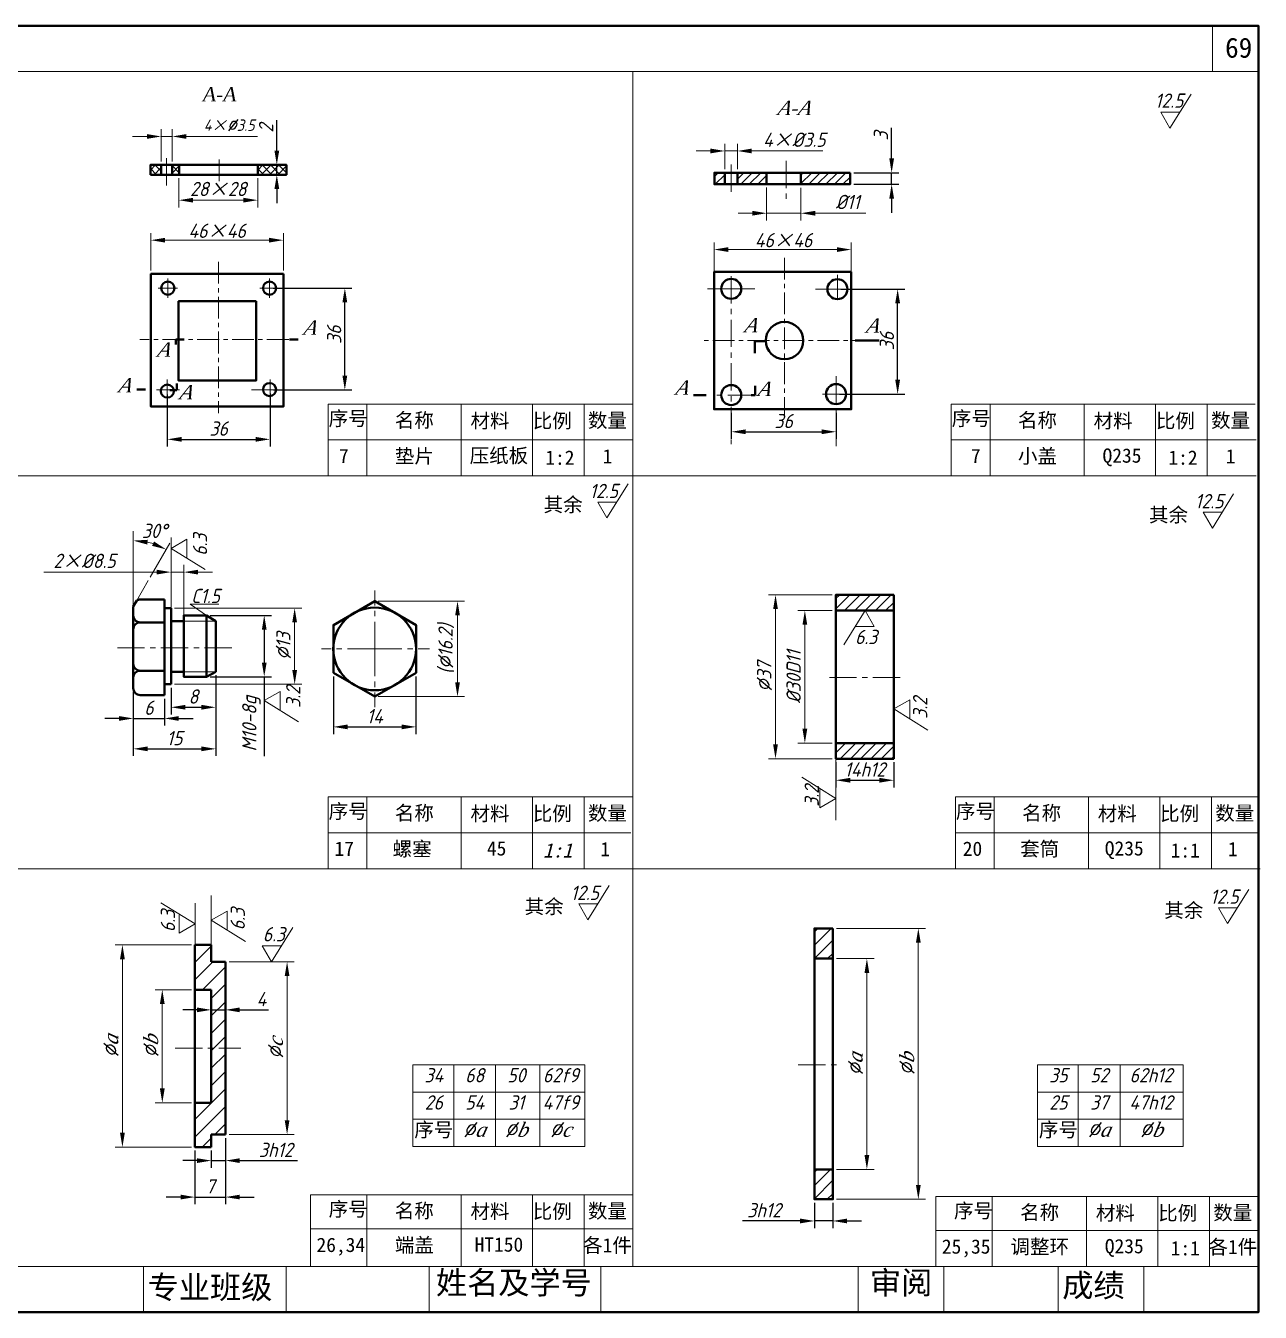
# Model space of a CAD drawing. Header units: millimetres. Extents: x 447 to 778, y 152 to 377.
# Drawn here: x 561.6 to 777.5, y 152.4 to 377.4 of the extents above; entities that cross this region are included whole.
import ezdxf

# ---------------------------------------------------------------- set-up
doc = ezdxf.new("R2010")
doc.units = ezdxf.units.MM
doc.header["$LTSCALE"] = 0.15
doc.header["$PDMODE"] = 2
doc.linetypes.add('ACAD_ISO02W100', pattern=[15, 12, -3])
doc.linetypes.add('CENTER', pattern=[50.8, 31.75, -6.35, 6.35, -6.35])
doc.layers.get('0').update_dxf_attribs({"lineweight": 13})
for name, color, linetype, lineweight in [('填', 7, 'Continuous', 13), ('标', 7, 'Continuous', 15), ('点', 7, 'CENTER', 15), ('粗', 7, 'Continuous', 40), ('粗实线', 7, 'Continuous', 40), ('粗线', 7, 'Continuous', 40), ('细', 7, 'Continuous', 15), ('细线', 7, 'Continuous', 15), ('虚线', 7, 'ACAD_ISO02W100', 15)]:
    doc.layers.add(name, color=color, linetype=linetype, lineweight=lineweight)
doc.styles.get("Standard").update_dxf_attribs({"font": 'isocp.shx', "oblique": 15, "height": 2.5})
doc.styles.add('字1', font='SIMFANG.TTF', dxfattribs={"height": 2.5})
doc.styles.add('字2', font='SIMFANG.TTF', dxfattribs={"height": 4})
doc.styles.add('数字', font='TIMESI.TTF', dxfattribs={"height": 2.5})
doc.dimstyles.new('Copy of ISO-25', dxfattribs={"dimtxt": 2.5, "dimasz": 2.5, "dimexe": 1.25, "dimexo": 0.625, "dimtad": 1, "dimdec": 0, "dimtxsty": 'Standard', "dimcen": 0, "dimadec": 0, "dimazin": 0, "dimtfac": 1, "dimtdec": 0, "dimtmove": 0, "dimatfit": 3, "dimfxl": 0, "dimarcsym": 0})
doc.dimstyles.new('ISO-25', dxfattribs={"dimtxt": 2.5, "dimasz": 2.5, "dimexe": 1.25, "dimexo": 0.625, "dimtad": 1, "dimdsep": 46, "dimtxsty": 'Standard', "dimcen": 2.5, "dimadec": 0, "dimazin": 0, "dimtfac": 1, "dimtmove": 0, "dimatfit": 3, "dimfxl": 0, "dimarcsym": 0})

# ---------------------------------------------------------------- blocks, each defined once
blk = doc.blocks.new('*D2')
at = {"layer": 'Defpoints', "color": 0}
for p in [(703.31, 249.21), (713.43, 249.21), (713.43, 245.45)]:
    blk.add_point(p, dxfattribs=at)
at = {"layer": '标', "color": 0, "lineweight": -2}
for p, q in [((703.31, 248.59), (703.31, 244.2)), ((713.43, 248.59), (713.43, 244.2)), ((705.81, 245.45), (710.93, 245.45))]:
    blk.add_line(p, q, dxfattribs=at)
at = {"layer": '标', "color": 0}
for points in [[(705.81, 245.87), (705.81, 245.03), (703.31, 245.45)], [(710.93, 245.87), (710.93, 245.03), (713.43, 245.45)]]:
    blk.add_solid(points, dxfattribs=at)
at = {"layer": '标', "color": 0, "insert": (708.37, 247.33), "char_height": 2.5, "attachment_point": 5}
blk.add_mtext('14h12', dxfattribs=at)
blk = doc.blocks.new('*D5')
at = {"layer": 'Defpoints', "color": 0}
for p in [(699.55, 172.17), (702.78, 172.17), (699.55, 168.37)]:
    blk.add_point(p, dxfattribs=at)
at = {"layer": '标', "color": 0, "lineweight": -2}
for p, q in [((699.55, 171.55), (699.55, 167.12)), ((702.78, 171.55), (702.78, 167.12)), ((697.05, 168.37), (686.97, 168.37)), ((702.78, 168.37), (699.55, 168.37)), ((705.28, 168.37), (707.78, 168.37))]:
    blk.add_line(p, q, dxfattribs=at)
at = {"layer": '标', "color": 0}
for points in [[(697.05, 168.79), (697.05, 167.95), (699.55, 168.37)], [(705.28, 168.79), (705.28, 167.95), (702.78, 168.37)]]:
    blk.add_solid(points, dxfattribs=at)
at = {"layer": '标', "color": 0, "insert": (690.76, 170.25), "char_height": 2.5, "attachment_point": 5}
blk.add_mtext('3h12', dxfattribs=at)
blk = doc.blocks.new('*D6')
at = {"layer": 'Defpoints', "color": 0}
for p in [(586.38, 313.51), (604.35, 313.71), (604.35, 305.07)]:
    blk.add_point(p, dxfattribs=at)
at = {"layer": '标', "color": 0, "lineweight": -2}
for p, q in [((586.38, 312.89), (586.38, 303.82)), ((604.35, 313.08), (604.35, 303.82)), ((588.88, 305.07), (601.85, 305.07))]:
    blk.add_line(p, q, dxfattribs=at)
at = {"layer": '标', "color": 0}
for points in [[(588.88, 305.49), (588.88, 304.66), (586.38, 305.07)], [(601.85, 305.49), (601.85, 304.66), (604.35, 305.07)]]:
    blk.add_solid(points, dxfattribs=at)
at = {"layer": '标', "color": 0, "insert": (595.36, 306.95), "char_height": 2.5, "attachment_point": 5}
blk.add_mtext('36', dxfattribs=at)
blk = doc.blocks.new('*D7')
at = {"layer": 'Defpoints', "color": 0}
for p in [(604.27, 331.51), (617.43, 331.51), (604.35, 313.71)]:
    blk.add_point(p, dxfattribs=at)
at = {"layer": '标', "color": 0, "lineweight": -2}
for p, q in [((604.89, 331.51), (618.68, 331.51)), ((617.43, 316.21), (617.43, 329.01)), ((604.97, 313.71), (618.68, 313.71))]:
    blk.add_line(p, q, dxfattribs=at)
at = {"layer": '标', "color": 0}
for points in [[(617.01, 329.01), (617.85, 329.01), (617.43, 331.51)], [(617.01, 316.21), (617.85, 316.21), (617.43, 313.71)]]:
    blk.add_solid(points, dxfattribs=at)
at = {"layer": '标', "color": 0, "insert": (615.56, 323.36), "char_height": 2.5, "attachment_point": 5, "rotation": 90}
blk.add_mtext('36', dxfattribs=at)
blk = doc.blocks.new('*D8')
at = {"layer": 'Defpoints', "color": 0}
for p in [(583.43, 353.06), (583.43, 351.35), (605.53, 353.06)]:
    blk.add_point(p, dxfattribs=at)
at = {"layer": '标', "color": 0, "lineweight": -2}
for p, q in [((605.53, 355.56), (605.53, 360.9)), ((584.06, 353.06), (606.78, 353.06)), ((584.06, 351.35), (606.78, 351.35)), ((605.53, 351.35), (605.53, 353.06)), ((605.53, 348.85), (605.53, 346.35))]:
    blk.add_line(p, q, dxfattribs=at)
at = {"layer": '标', "color": 0}
for points in [[(605.12, 355.56), (605.95, 355.56), (605.53, 353.06)], [(605.12, 348.85), (605.95, 348.85), (605.53, 351.35)]]:
    blk.add_solid(points, dxfattribs=at)
at = {"layer": '标', "color": 0, "insert": (603.66, 359.48), "char_height": 2.5, "attachment_point": 5, "rotation": 90}
blk.add_mtext('2', dxfattribs=at)
blk = doc.blocks.new('*D9')
at = {"layer": 'Defpoints', "color": 0}
for p in [(596.56, 183.5), (591.21, 181.3), (596.56, 172.55)]:
    blk.add_point(p, dxfattribs=at)
at = {"layer": '标', "color": 0, "lineweight": -2}
for p, q in [((596.56, 182.87), (596.56, 171.3)), ((591.21, 180.68), (591.21, 171.3)), ((588.71, 172.55), (586.21, 172.55)), ((591.21, 172.55), (596.56, 172.55)), ((599.06, 172.55), (601.56, 172.55))]:
    blk.add_line(p, q, dxfattribs=at)
at = {"layer": '标', "color": 0}
for points in [[(588.71, 172.97), (588.71, 172.14), (591.21, 172.55)], [(599.06, 172.97), (599.06, 172.14), (596.56, 172.55)]]:
    blk.add_solid(points, dxfattribs=at)
at = {"layer": '标', "color": 0, "insert": (593.88, 174.43), "char_height": 2.5, "attachment_point": 5}
blk.add_mtext('7', dxfattribs=at)
blk = doc.blocks.new('*D10')
at = {"layer": 'Defpoints', "color": 0}
for p in [(596.56, 183.5), (594.07, 181.3), (596.56, 178.93)]:
    blk.add_point(p, dxfattribs=at)
at = {"layer": '标', "color": 0, "lineweight": -2}
for p, q in [((596.56, 182.87), (596.56, 177.68)), ((594.07, 180.68), (594.07, 177.68)), ((591.57, 178.93), (589.07, 178.93)), ((594.07, 178.93), (596.56, 178.93)), ((599.06, 178.93), (609.14, 178.93))]:
    blk.add_line(p, q, dxfattribs=at)
at = {"layer": '标', "color": 0}
for points in [[(591.57, 179.34), (591.57, 178.51), (594.07, 178.93)], [(599.06, 179.34), (599.06, 178.51), (596.56, 178.93)]]:
    blk.add_solid(points, dxfattribs=at)
at = {"layer": '标', "color": 0, "insert": (605.35, 180.8), "char_height": 2.5, "attachment_point": 5}
blk.add_mtext('3h12', dxfattribs=at)
blk = doc.blocks.new('*D11')
at = {"layer": 'Defpoints', "color": 0}
for p in [(685.01, 310.34), (703.34, 310.34), (703.34, 306.39)]:
    blk.add_point(p, dxfattribs=at)
at = {"layer": '标', "color": 0, "lineweight": -2}
for p, q in [((685.01, 309.71), (685.01, 305.14)), ((703.34, 309.71), (703.34, 305.14)), ((687.51, 306.39), (700.84, 306.39))]:
    blk.add_line(p, q, dxfattribs=at)
at = {"layer": '标', "color": 0}
for points in [[(687.51, 306.81), (687.51, 305.98), (685.01, 306.39)], [(700.84, 306.81), (700.84, 305.98), (703.34, 306.39)]]:
    blk.add_solid(points, dxfattribs=at)
at = {"layer": '标', "color": 0, "insert": (694.17, 308.27), "char_height": 2.5, "attachment_point": 5}
blk.add_mtext('36', dxfattribs=at)
blk = doc.blocks.new('*D12')
at = {"layer": 'Defpoints', "color": 0}
for p in [(703.58, 331.35), (714.11, 331.35), (703.34, 312.98)]:
    blk.add_point(p, dxfattribs=at)
at = {"layer": '标', "color": 0, "lineweight": -2}
for p, q in [((704.2, 331.35), (715.36, 331.35)), ((714.11, 315.48), (714.11, 328.85)), ((703.97, 312.98), (715.36, 312.98))]:
    blk.add_line(p, q, dxfattribs=at)
at = {"layer": '标', "color": 0}
for points in [[(713.69, 328.85), (714.53, 328.85), (714.11, 331.35)], [(713.69, 315.48), (714.53, 315.48), (714.11, 312.98)]]:
    blk.add_solid(points, dxfattribs=at)
at = {"layer": '标', "color": 0, "insert": (712.23, 322.24), "char_height": 2.5, "attachment_point": 5, "rotation": 90}
blk.add_mtext('36', dxfattribs=at)
blk = doc.blocks.new('*D13')
at = {"layer": 'Defpoints', "color": 0}
for p in [(705.79, 351.69), (713.06, 351.69), (705.79, 349.68)]:
    blk.add_point(p, dxfattribs=at)
at = {"layer": '标', "color": 0, "lineweight": -2}
for p, q in [((713.06, 354.19), (713.06, 359.55)), ((706.42, 351.69), (714.31, 351.69)), ((713.06, 349.68), (713.06, 351.69)), ((706.42, 349.68), (714.31, 349.68)), ((713.06, 347.18), (713.06, 344.68))]:
    blk.add_line(p, q, dxfattribs=at)
at = {"layer": '标', "color": 0}
for points in [[(712.65, 354.19), (713.48, 354.19), (713.06, 351.69)], [(712.65, 347.18), (713.48, 347.18), (713.06, 349.68)]]:
    blk.add_solid(points, dxfattribs=at)
at = {"layer": '标', "color": 0, "insert": (711.19, 358.12), "char_height": 2.5, "attachment_point": 5, "rotation": 90}
blk.add_mtext('3', dxfattribs=at)
blk = doc.blocks.new('*D15')
at = {"layer": 'Defpoints', "color": 0}
for p in [(596.56, 213.7), (594.07, 208.82), (594.07, 205.29)]:
    blk.add_point(p, dxfattribs=at)
at = {"layer": '标', "color": 0, "lineweight": -2}
for p, q in [((596.56, 213.07), (596.56, 204.04)), ((594.07, 208.2), (594.07, 204.04)), ((591.57, 205.29), (589.07, 205.29)), ((594.07, 205.29), (596.56, 205.29)), ((599.06, 205.29), (604.09, 205.29))]:
    blk.add_line(p, q, dxfattribs=at)
at = {"layer": '标', "color": 0}
for points in [[(591.57, 205.71), (591.57, 204.88), (594.07, 205.29)], [(599.06, 205.71), (599.06, 204.88), (596.56, 205.29)]]:
    blk.add_solid(points, dxfattribs=at)
at = {"layer": '标', "color": 0, "insert": (602.84, 207.17), "char_height": 2.5, "attachment_point": 5}
blk.add_mtext('4', dxfattribs=at)
blk = doc.blocks.new('CUZAO')
for p, q in [((-20.17, -4.19), (-15.78, 2.87)), ((-18.27, -0.9), (-22.07, -0.9)), ((-22.07, -0.9), (-20.17, -4.19))]:
    blk.add_line(p, q)
blk = doc.blocks.new('*D38')
at = {"layer": 'Defpoints', "color": 0}
for p in [(615.42, 264.25), (629.87, 264.25), (629.87, 254.78)]:
    blk.add_point(p, dxfattribs=at)
at = {"layer": '标', "color": 0, "lineweight": -2}
for p, q in [((615.42, 263.62), (615.42, 253.53)), ((629.87, 263.62), (629.87, 253.53)), ((617.92, 254.78), (627.37, 254.78))]:
    blk.add_line(p, q, dxfattribs=at)
at = {"layer": '标', "color": 0}
for points in [[(617.92, 255.2), (617.92, 254.36), (615.42, 254.78)], [(627.37, 255.2), (627.37, 254.36), (629.87, 254.78)]]:
    blk.add_solid(points, dxfattribs=at)
at = {"layer": '标', "color": 0, "insert": (622.65, 256.65), "char_height": 2.5, "attachment_point": 5}
blk.add_mtext('14', dxfattribs=at)
blk = doc.blocks.new('*D39')
at = {"layer": 'Defpoints', "color": 0}
for p in [(594.86, 264.42), (580.43, 261.54), (594.86, 250.94)]:
    blk.add_point(p, dxfattribs=at)
at = {"layer": '标', "color": 0, "lineweight": -2}
for p, q in [((594.86, 263.8), (594.86, 249.69)), ((580.43, 260.91), (580.43, 249.69)), ((582.93, 250.94), (592.36, 250.94))]:
    blk.add_line(p, q, dxfattribs=at)
at = {"layer": '标', "color": 0}
for points in [[(582.93, 251.36), (582.93, 250.53), (580.43, 250.94)], [(592.36, 251.36), (592.36, 250.53), (594.86, 250.94)]]:
    blk.add_solid(points, dxfattribs=at)
at = {"layer": '标', "color": 0, "insert": (587.64, 252.82), "char_height": 2.5, "attachment_point": 5}
blk.add_mtext('15', dxfattribs=at)
blk = doc.blocks.new('*D40')
at = {"layer": 'Defpoints', "color": 0}
for p in [(593.26, 274.28), (593.26, 263.54), (603.33, 263.54)]:
    blk.add_point(p, dxfattribs=at)
at = {"layer": '标', "color": 0, "lineweight": -2}
for p, q in [((593.89, 274.28), (604.58, 274.28)), ((603.33, 271.78), (603.33, 266.04)), ((593.89, 263.54), (604.58, 263.54)), ((603.33, 263.54), (603.33, 249.64))]:
    blk.add_line(p, q, dxfattribs=at)
at = {"layer": '标', "color": 0}
for points in [[(602.92, 271.78), (603.75, 271.78), (603.33, 274.28)], [(602.92, 266.04), (603.75, 266.04), (603.33, 263.54)]]:
    blk.add_solid(points, dxfattribs=at)
at = {"layer": '标', "color": 0, "insert": (601.1, 255.34), "char_height": 2.5, "attachment_point": 5, "rotation": 90}
blk.add_mtext('M10-8g', dxfattribs=at)
blk = doc.blocks.new('*D41')
at = {"layer": 'Defpoints', "color": 0}
for p in [(594.86, 264.42), (587.03, 262.23), (594.86, 258.21)]:
    blk.add_point(p, dxfattribs=at)
at = {"layer": '标', "color": 0, "lineweight": -2}
for p, q in [((594.86, 263.8), (594.86, 256.96)), ((587.03, 261.6), (587.03, 256.96)), ((589.53, 258.21), (592.36, 258.21))]:
    blk.add_line(p, q, dxfattribs=at)
at = {"layer": '标', "color": 0}
for points in [[(589.53, 258.63), (589.53, 257.8), (587.03, 258.21)], [(592.36, 258.63), (592.36, 257.8), (594.86, 258.21)]]:
    blk.add_solid(points, dxfattribs=at)
at = {"layer": '标', "color": 0, "insert": (590.94, 260.09), "char_height": 2.5, "attachment_point": 5}
blk.add_mtext('8', dxfattribs=at)
blk = doc.blocks.new('*D42')
at = {"layer": 'Defpoints', "color": 0}
for p in [(580.43, 261.54), (585.89, 260.32), (585.89, 256.26)]:
    blk.add_point(p, dxfattribs=at)
at = {"layer": '细', "color": 0, "lineweight": -2}
for p, q in [((580.43, 260.91), (580.43, 255.01)), ((585.89, 259.7), (585.89, 255.01)), ((577.93, 256.26), (575.43, 256.26)), ((580.43, 256.26), (585.89, 256.26)), ((588.39, 256.26), (590.89, 256.26))]:
    blk.add_line(p, q, dxfattribs=at)
at = {"layer": '细', "color": 0}
for points in [[(577.93, 256.67), (577.93, 255.84), (580.43, 256.26)], [(588.39, 256.67), (588.39, 255.84), (585.89, 256.26)]]:
    blk.add_solid(points, dxfattribs=at)
at = {"layer": '细', "color": 0, "insert": (583.16, 258.13), "char_height": 2.5, "attachment_point": 5}
blk.add_mtext('6', dxfattribs=at)

msp = doc.modelspace()

# ---------------------------------------------------------------- hatches: boundary and pattern name
at = {"layer": '填'}
h = msp.add_hatch(dxfattribs=at)
h.set_pattern_fill('LINE', color=256, scale=0.321025, angle=135, style=0)
h.set_pattern_definition([(135, (876.8943, -121.2288), (-0.7207217, -0.7207217), [])])
h.paths.add_polyline_path([(583.433, 353.064), (583.433, 351.345), (585.306, 351.345), (585.306, 353.064)])
h.paths.add_polyline_path([(588.477, 353.064), (587.234, 353.064), (587.234, 351.345), (588.477, 351.345)])
h.paths.add_polyline_path([(602.184, 353.064), (602.184, 351.345), (607.223, 351.345), (607.223, 353.064)])
h = msp.add_hatch(dxfattribs=at)
h.set_pattern_fill('LINE', color=256, scale=0.321025, angle=225, style=0)
h.set_pattern_definition([(225, (876.8943, -121.2288), (0.7207217, -0.7207217), [])])
h.paths.add_polyline_path([(583.433, 353.064), (583.433, 351.345), (585.306, 351.345), (585.306, 353.064)])
h.paths.add_polyline_path([(588.477, 353.064), (587.234, 353.064), (587.234, 351.345), (588.477, 351.345)])
h.paths.add_polyline_path([(602.184, 353.064), (602.184, 351.345), (607.223, 351.345), (607.223, 353.064)])
h = msp.add_hatch(dxfattribs=at)
h.set_pattern_fill('LINE', color=256, scale=0.33165, angle=225, style=0)
h.set_pattern_definition([(225, (878.3779, -140.6339), (0.7445755, -0.7445755), [])])
h.paths.add_polyline_path([(682.067, 351.694), (682.067, 349.682), (683.868, 349.682), (683.868, 351.694)])
h.paths.add_polyline_path([(691.193, 349.682), (691.193, 351.694), (686.078, 351.694), (686.078, 349.682)])
h.paths.add_polyline_path([(697.191, 351.694), (697.191, 349.682), (705.795, 349.682), (705.795, 351.694)])
h = msp.add_hatch(dxfattribs=at)
h.set_pattern_fill('LINE', color=256, scale=0.4, angle=405, style=0)
h.set_pattern_definition([(45, (615.9329, 478.9992), (-0.8980256, 0.8980256), [])])
h.paths.add_polyline_path([(713.426, 275.133), (713.426, 277.878), (703.31, 277.878), (703.31, 275.133)])
h.paths.add_polyline_path([(703.31, 251.941), (703.31, 249.211), (713.426, 249.211), (713.426, 251.941)])
h = msp.add_hatch(dxfattribs=at)
h.set_pattern_fill('LINE', color=256, scale=0.52, angle=405, style=0)
h.set_pattern_definition([(45, (466.9637, 479.0182), (-1.167433, 1.167433), [])])
h.paths.add_polyline_path([(699.555, 219.55), (699.555, 214.249), (702.781, 214.249), (702.781, 219.55)])
h.paths.add_polyline_path([(702.781, 177.391), (699.555, 177.391), (699.555, 172.173), (702.781, 172.173)], flags=17)
h = msp.add_hatch(dxfattribs=at)
h.set_pattern_fill('LINE', color=256, scale=0.68, angle=405, style=0)
h.set_pattern_definition([(45, (155.7303, 565.859), (-1.5266435, 1.5266435), [])])
h.paths.add_polyline_path([(594.073, 208.824), (594.073, 198.598), (596.556, 198.598), (596.556, 213.699), (594.073, 213.699), (594.073, 216.661), (591.209, 216.661), (591.209, 208.824)])
h.paths.add_polyline_path([(596.556, 198.598), (594.073, 198.598), (594.073, 189.041), (591.209, 189.041), (591.209, 181.3), (594.073, 181.3), (594.073, 183.498), (596.556, 183.498)])

# ---------------------------------------------------------------- linework, layer by layer
for p, q in [((769.195, 369.405), (769.195, 377.405)), ((447.195, 369.405), (777.195, 369.405)), ((650.242, 298.673), (650.242, 311.228)), ((759.222, 298.673), (759.222, 311.228)), ((614.5, 304.956), (667.825, 304.956)), ((723.479, 304.956), (776.804, 304.956)), ((725.753, 304.956), (776.804, 304.956)), ((650.242, 229.977), (650.242, 242.532)), ((759.949, 229.977), (759.949, 242.532)), ((614.5, 236.26), (667.434, 236.26)), ((724.207, 236.26), (777.141, 236.26)), ((726.144, 236.26), (777.195, 236.26)), ((650.242, 160.405), (650.242, 172.96)), ((759.612, 160.405), (759.612, 172.672)), ((611.397, 166.977), (667.829, 166.977)), ((621.3, 160.405), (621.3, 166.977)), ((720.767, 166.688), (777.199, 166.688)), ((720.767, 166.688), (777.199, 166.688)), ((730.67, 160.405), (730.67, 166.688)), ((759.616, 160.405), (759.616, 166.688)), ((447.195, 160.405), (777.195, 160.405)), ((582.195, 152.405), (582.195, 160.405)), ((607.195, 152.405), (607.195, 160.405)), ((632.195, 152.405), (632.195, 160.405)), ((662.195, 152.405), (662.195, 160.405)), ((707.195, 152.405), (707.195, 160.405)), ((722.195, 152.405), (722.195, 160.405)), ((742.195, 152.405), (742.195, 160.405)), ((757.195, 152.405), (757.195, 160.405))]:
    msp.add_line(p, q)
at = {"layer": '标'}
for p, q in [((582.806, 358.042), (580.306, 358.042)), ((585.306, 353.689), (585.306, 359.292)), ((585.306, 358.042), (587.234, 358.042)), ((587.234, 353.689), (587.234, 359.292)), ((589.734, 358.042), (602.159, 358.042)), ((681.368, 355.502), (678.868, 355.502)), ((683.868, 352.319), (683.868, 356.752)), ((683.868, 355.502), (686.078, 355.502)), ((686.078, 352.319), (686.078, 356.752)), ((688.578, 355.502), (701.003, 355.502)), ((588.386, 350.72), (588.386, 345.644)), ((602.184, 350.72), (602.184, 345.644)), ((691.193, 349.12), (691.193, 343.362)), ((697.191, 349.057), (697.191, 343.362)), ((599.684, 346.894), (590.886, 346.894)), ((688.693, 344.612), (686.193, 344.612)), ((691.193, 344.612), (697.191, 344.612)), ((699.691, 344.612), (708.556, 344.612)), ((583.501, 334.612), (583.501, 341.152)), ((586.001, 339.902), (604.174, 339.902)), ((606.674, 334.612), (606.674, 341.152)), ((682.006, 331.414), (682.006, 339.51)), ((684.506, 338.26), (703.483, 338.26)), ((705.983, 331.414), (705.983, 339.51)), ((685.007, 310.338), (703.342, 310.338)), ((587.027, 281.848), (587.027, 287.926)), ((584.527, 281.848), (564.78, 281.848)), ((587.027, 273.87), (587.027, 283.098)), ((589.269, 281.848), (587.027, 281.848)), ((589.269, 273.87), (589.269, 283.098)), ((591.769, 281.848), (594.269, 281.848)), ((623.272, 276.764), (638.386, 276.764)), ((702.685, 277.878), (691.5, 277.878)), ((587.652, 275.541), (609.902, 275.541)), ((692.75, 251.711), (692.75, 275.378)), ((702.685, 275.133), (696.637, 275.133)), ((608.652, 273.041), (608.652, 264.727)), ((637.136, 262.574), (637.136, 274.264)), ((697.887, 254.441), (697.887, 272.633)), ((603.334, 263.544), (603.334, 255.212)), ((587.652, 262.227), (609.902, 262.227)), ((623.272, 260.074), (638.386, 260.074)), ((702.685, 251.941), (696.637, 251.941)), ((702.685, 249.211), (691.5, 249.211)), ((703.31, 249.211), (703.31, 238.467)), ((594.073, 216.661), (594.073, 225.266)), ((591.227, 216.661), (591.227, 223.96)), ((703.406, 219.55), (718.979, 219.55)), ((590.584, 216.643), (577.279, 216.643)), ((717.729, 174.673), (717.729, 217.05)), ((578.529, 183.8), (578.529, 214.143)), ((703.406, 214.249), (709.98, 214.249)), ((597.181, 213.699), (608.581, 213.699)), ((708.73, 179.891), (708.73, 211.749)), ((607.331, 185.998), (607.331, 211.199)), ((590.584, 208.824), (584.254, 208.824)), ((585.504, 191.541), (585.504, 206.324)), ((590.584, 189.041), (584.254, 189.041)), ((597.181, 183.498), (608.581, 183.498)), ((590.584, 181.3), (577.279, 181.3)), ((703.406, 177.391), (709.98, 177.391)), ((703.406, 172.173), (718.979, 172.173))]:
    msp.add_line(p, q, dxfattribs=at)
for points in [[(582.806, 358.458), (582.806, 357.625), (585.306, 358.042)], [(589.734, 358.458), (589.734, 357.625), (587.234, 358.042)], [(681.368, 355.918), (681.368, 355.085), (683.868, 355.502)], [(688.578, 355.918), (688.578, 355.085), (686.078, 355.502)], [(590.886, 347.31), (590.886, 346.477), (588.386, 346.894)], [(599.684, 347.31), (599.684, 346.477), (602.184, 346.894)], [(688.693, 345.029), (688.693, 344.195), (691.193, 344.612)], [(699.691, 345.029), (699.691, 344.195), (697.191, 344.612)], [(586.001, 340.318), (586.001, 339.485), (583.501, 339.902)], [(604.174, 340.318), (604.174, 339.485), (606.674, 339.902)], [(684.506, 338.677), (684.506, 337.843), (682.006, 338.26)], [(703.483, 338.677), (703.483, 337.843), (705.983, 338.26)], [(584.527, 282.265), (584.527, 281.431), (587.027, 281.848)], [(591.769, 282.265), (591.769, 281.431), (589.269, 281.848)], [(636.72, 274.264), (637.553, 274.264), (637.136, 276.764)], [(692.333, 275.378), (693.166, 275.378), (692.75, 277.878)], [(608.236, 273.041), (609.069, 273.041), (608.652, 275.541)], [(697.47, 272.633), (698.303, 272.633), (697.887, 275.133)], [(608.236, 264.727), (609.069, 264.727), (608.652, 262.227)], [(636.72, 262.574), (637.553, 262.574), (637.136, 260.074)], [(697.47, 254.441), (698.303, 254.441), (697.887, 251.941)], [(692.333, 251.711), (693.166, 251.711), (692.75, 249.211)], [(717.312, 217.05), (718.145, 217.05), (717.729, 219.55)], [(578.113, 214.143), (578.946, 214.143), (578.529, 216.643)], [(708.313, 211.749), (709.147, 211.749), (708.73, 214.249)], [(606.914, 211.199), (607.747, 211.199), (607.331, 213.699)], [(585.087, 206.324), (585.92, 206.324), (585.504, 208.824)], [(585.087, 191.541), (585.92, 191.541), (585.504, 189.041)], [(606.914, 185.998), (607.747, 185.998), (607.331, 183.498)], [(578.113, 183.8), (578.946, 183.8), (578.529, 181.3)], [(708.313, 179.891), (709.147, 179.891), (708.73, 177.391)], [(717.312, 174.673), (718.145, 174.673), (717.729, 172.173)]]:
    msp.add_solid(points, dxfattribs=at)
at = {"layer": '点'}
for p, q in [((586.248, 354.239), (586.248, 349.042)), ((595.429, 353.986), (595.429, 350.246)), ((694.619, 353.778), (694.619, 347.028)), ((684.986, 353.115), (684.986, 348.005)), ((586.464, 329.837), (586.464, 333.191)), ((604.267, 329.837), (604.267, 333.191)), ((685.007, 333.604), (685.007, 304.203)), ((703.58, 333.842), (703.58, 329.537)), ((586.336, 312.008), (586.336, 315.559)), ((604.346, 312.008), (604.346, 315.559)), ((703.342, 316.143), (703.342, 303.866)), ((588.496, 313.709), (584.505, 313.709)), ((605.872, 313.709), (600.988, 313.709)), ((689.165, 312.811), (682.006, 312.811)), ((700.965, 312.977), (715.36, 312.977)), ((622.647, 268.419), (622.647, 278.656)), ((577.656, 268.587), (598.011, 268.587)), ((622.647, 268.419), (613.362, 268.419)), ((622.647, 268.419), (622.647, 258.253)), ((622.647, 268.419), (632.256, 268.419)), ((702.176, 263.396), (715.374, 263.396)), ((587.773, 198.598), (599.229, 198.598)), ((696.742, 195.696), (704.271, 195.696))]:
    msp.add_line(p, q, dxfattribs=at)
at = {"layer": '点', "ltscale": 0.8}
for p, q in [((595.322, 336.109), (595.322, 309.675)), ((694.327, 336.841), (694.327, 309.038)), ((607.617, 322.517), (581.584, 322.517)), ((709.979, 322.339), (680.081, 322.339))]:
    msp.add_line(p, q, dxfattribs=at)
at = {"layer": '粗'}
for p, q in [((585.306, 353.064), (585.306, 351.345)), ((587.234, 353.064), (587.234, 351.345)), ((588.477, 353.064), (588.477, 351.345)), ((602.184, 353.064), (602.184, 351.345)), ((683.868, 351.694), (683.868, 349.682)), ((686.078, 351.694), (686.078, 349.682)), ((691.193, 351.694), (691.193, 349.682)), ((697.191, 351.694), (697.191, 349.682)), ((587.87, 321.648), (587.87, 322.544)), ((587.87, 322.544), (589.303, 322.544)), ((607.752, 322.544), (609.274, 322.544)), ((689.115, 320.123), (689.115, 322.249)), ((689.115, 322.249), (691.239, 322.249)), ((706.694, 322.337), (710.858, 322.337)), ((582.586, 313.761), (581.064, 313.761)), ((586.795, 313.671), (588.049, 313.671)), ((588.049, 313.671), (588.049, 314.837)), ((680.612, 312.811), (678.433, 312.811)), ((688.484, 312.811), (689.165, 312.811)), ((689.165, 314.455), (689.165, 312.811)), ((594.073, 216.661), (594.073, 213.699)), ((699.555, 214.249), (702.781, 214.249)), ((594.073, 213.699), (596.556, 213.699)), ((591.209, 208.824), (594.073, 208.824)), ((594.073, 208.824), (594.073, 189.041)), ((591.209, 189.041), (594.073, 189.041)), ((594.073, 183.498), (596.556, 183.498)), ((594.073, 183.498), (594.073, 181.3)), ((699.555, 177.391), (702.781, 177.391))]:
    msp.add_line(p, q, dxfattribs=at)
for points in [[(583.433, 351.345), (583.433, 353.064), (607.223, 353.064), (607.223, 351.345)], [(705.795, 351.694), (705.795, 349.682), (682.067, 349.682), (682.067, 351.694)], [(606.674, 333.987), (606.674, 310.789), (583.501, 310.789), (583.501, 333.987)], [(705.983, 334.341), (705.983, 310.338), (682.006, 310.338), (682.006, 334.341)], [(601.915, 329.223), (601.915, 315.346), (588.363, 315.346), (588.363, 329.223)], [(713.426, 277.878), (713.426, 249.211), (703.31, 249.211), (703.31, 277.878)], [(702.781, 219.55), (702.781, 172.173), (699.555, 172.173), (699.555, 219.55)]]:
    msp.add_lwpolyline(points, close=True, dxfattribs=at)
for points in [[(703.31, 275.133), (713.426, 275.133)], [(713.426, 251.941), (703.31, 251.941)], [(594.073, 216.661), (591.209, 216.661), (591.209, 181.3), (594.073, 181.3)], [(596.556, 183.498), (596.556, 213.699)]]:
    msp.add_lwpolyline(points, dxfattribs=at)
for centre, radius in [((685.007, 331.39), 1.752), ((703.58, 331.331), 1.752), ((586.464, 331.514), 1.15), ((604.267, 331.514), 1.15), ((694.327, 322.339), 3.266), ((694.327, 322.339), 7.540847946074791e-14), ((694.327, 322.339), 7.540847946074791e-14), ((586.382, 313.512), 1.15), ((604.267, 313.771), 1.15), ((685.007, 312.811), 1.752), ((703.342, 312.977), 1.752)]:
    msp.add_circle(centre, radius, dxfattribs=at)
at = {"layer": '粗实线'}
for p, q in [((585.894, 277.06), (581.641, 277.06)), ((585.894, 277.06), (585.894, 260.325)), ((580.426, 275.845), (580.426, 261.54)), ((580.426, 275.845), (580.426, 274.272)), ((585.894, 275.541), (587.027, 275.541)), ((587.027, 275.541), (587.027, 262.227)), ((585.894, 273.057), (581.641, 273.057)), ((587.027, 273.245), (589.269, 273.245)), ((593.264, 274.283), (594.863, 273.245)), ((593.264, 274.283), (593.264, 263.544)), ((580.426, 271.842), (580.426, 265.828)), ((580.426, 261.54), (580.426, 263.398)), ((585.894, 264.613), (581.641, 264.613)), ((587.027, 264.422), (589.269, 264.422)), ((594.863, 264.422), (593.264, 263.544)), ((587.027, 262.227), (585.894, 262.227)), ((585.894, 260.325), (581.641, 260.325))]:
    msp.add_line(p, q, dxfattribs=at)
for points in [[(447.195, 152.405), (777.195, 152.405), (777.195, 377.405), (447.195, 377.405)], [(622.647, 260.074), (629.875, 264.246), (629.875, 272.592), (622.647, 276.764), (615.42, 272.592), (615.42, 264.246)]]:
    msp.add_lwpolyline(points, close=True, dxfattribs=at)
for points in [[(593.264, 263.544), (589.269, 263.544), (589.269, 274.283), (593.264, 274.283)], [(594.863, 273.245), (594.863, 264.422)]]:
    msp.add_lwpolyline(points, dxfattribs=at)
msp.add_circle((622.647, 268.419), 7.235, dxfattribs=at)
for centre, start, end in [((581.641, 275.845), 90, 120), ((581.641, 274.272), 180, 270), ((581.641, 271.842), 90, 180), ((581.641, 265.828), 180, 270), ((581.641, 263.398), 90, 180), ((581.641, 261.54), 180, 270)]:
    msp.add_arc(centre, 1.215, start, end, dxfattribs=at)
at = {"layer": '粗线'}
msp.add_line((580.426, 275.845), (581.033, 276.897), dxfattribs=at)
at = {"layer": '细'}
for p, q in [((667.825, 369.405), (667.825, 160.405)), ((588.141, 331.514), (584.787, 331.514)), ((605.945, 331.514), (602.59, 331.514)), ((689.142, 331.39), (680.853, 331.39)), ((715.36, 331.331), (699.758, 331.331)), ((614.5, 311.228), (614.5, 298.673)), ((621.296, 298.673), (621.296, 311.229)), ((637.769, 311.233), (637.769, 298.673)), ((659.277, 311.237), (659.277, 298.673)), ((723.479, 311.228), (723.479, 298.673)), ((730.275, 298.673), (730.275, 311.229)), ((746.748, 311.233), (746.748, 298.673)), ((768.256, 311.237), (768.256, 298.673)), ((616.778, 304.956), (667.829, 304.956)), ((447.717, 298.673), (776.8, 298.673)), ((580.426, 280.451), (580.426, 288.993)), ((583.367, 280.94), (586.807, 286.898)), ((587.027, 287.279), (587.033, 287.29)), ((580.426, 275.845), (580.426, 280.451)), ((581.033, 276.897), (583.055, 280.398)), ((593.264, 274.283), (590.398, 276.242)), ((590.398, 276.242), (595.385, 276.242)), ((589.269, 273.245), (594.863, 273.245)), ((589.269, 264.422), (594.863, 264.422)), ((614.5, 242.532), (614.5, 229.977)), ((621.296, 229.977), (621.296, 242.533)), ((637.769, 242.537), (637.769, 229.977)), ((659.277, 242.541), (659.277, 229.977)), ((724.207, 242.532), (724.207, 229.977)), ((731.003, 229.977), (731.003, 242.533)), ((747.476, 242.537), (747.476, 229.977)), ((768.984, 242.541), (768.984, 229.977)), ((777.195, 236.26), (777.195, 229.977)), ((447.195, 229.977), (777.532, 229.977)), ((629.336, 195.685), (629.336, 186.165)), ((629.336, 195.685), (659.412, 195.685)), ((636.476, 186.165), (636.476, 195.685)), ((643.772, 195.685), (643.772, 186.165)), ((651.543, 186.165), (651.543, 195.685)), ((659.412, 186.165), (659.412, 195.685)), ((738.571, 195.685), (738.571, 186.165)), ((738.571, 195.685), (764.063, 195.685)), ((745.711, 186.165), (745.711, 195.685)), ((753.007, 195.685), (753.007, 186.165)), ((764.063, 186.165), (764.063, 195.685)), ((629.336, 190.925), (629.336, 181.405)), ((629.336, 190.925), (659.412, 190.925)), ((636.476, 181.405), (636.476, 190.925)), ((643.772, 190.925), (643.772, 181.405)), ((651.543, 181.405), (651.543, 190.925)), ((659.412, 181.405), (659.412, 190.925)), ((738.571, 190.925), (738.571, 181.405)), ((738.571, 190.925), (764.063, 190.925)), ((745.711, 181.405), (745.711, 190.925)), ((753.007, 190.925), (753.007, 181.405)), ((764.063, 181.405), (764.063, 190.925)), ((629.336, 186.165), (659.412, 186.165)), ((738.571, 186.165), (764.063, 186.165)), ((629.336, 181.405), (659.412, 181.405)), ((738.571, 181.405), (764.063, 181.405)), ((611.397, 172.96), (611.397, 160.405)), ((621.296, 160.405), (621.296, 172.962)), ((637.769, 172.965), (637.769, 160.405)), ((659.277, 172.97), (659.277, 160.405)), ((720.767, 172.672), (720.767, 160.405)), ((730.666, 160.405), (730.666, 172.673)), ((747.139, 172.676), (747.139, 160.405)), ((768.647, 172.681), (768.647, 160.405)), ((637.773, 166.977), (637.773, 160.405)), ((720.767, 166.688), (720.767, 160.405)), ((747.143, 166.688), (747.143, 160.405)), ((768.651, 166.688), (768.651, 160.405))]:
    msp.add_line(p, q, dxfattribs=at)
msp.add_arc((580.426, 275.845), 11.513, 72.46601, 77.53399, dxfattribs=at)
for points in [[(582.866, 286.672), (582.956, 287.501), (580.426, 287.358)], [(584.062, 287.204), (583.726, 286.442), (586.182, 285.816)]]:
    msp.add_solid(points, dxfattribs=at)
at = {"layer": '细线', "linetype": 'Continuous'}
for p, q in [((614.5, 311.228), (667.684, 311.228)), ((723.479, 311.228), (776.663, 311.228)), ((614.5, 242.532), (667.684, 242.532)), ((724.207, 242.532), (777.39, 242.532)), ((611.397, 172.96), (667.684, 172.96)), ((720.767, 172.672), (777.054, 172.672))]:
    msp.add_line(p, q, dxfattribs=at)
at = {"layer": '虚线'}
msp.add_line((612.195, 160.405), (643.66, 160.405), dxfattribs=at)

# ---------------------------------------------------------------- block references
at = {"xscale": 0.84699999999998, "yscale": 0.84699999999998, "zscale": 0.8470000000000001}
for p in [(778.812, 363.031), (680.346, 294.873), (786.235, 293.087), (677.03, 224.59), (788.899, 223.925), (621.693, 217.25)]:
    msp.add_blockref('CUZAO', p, dxfattribs=at)
for p, rotation in [((590.579, 268.915), 270), ((691.331, 271.581), 180), ((606.886, 242.294), 270), ((716.978, 240.831), 270), ((699.758, 259.331), 90), ((587.676, 237.395), 90), ((597.625, 203.88), 270)]:
    msp.add_blockref('CUZAO', p, dxfattribs=dict(at, rotation=rotation))

# ---------------------------------------------------------------- texts
at = {"char_height": 4, "attachment_point": 1, "style": '字2'}
for s, insert, width in [('{\\fSimSun|b0|i0|c134|p2;\\H0.875x;69}', (771.379, 375.312), 6.4564), ('{\\f仿宋_GB2312|b0|i0|c134|p49;姓名及学号}', (633.359, 159.583), 36.08825), ('{\\f仿宋_GB2312|b0|i0|c134|p49;审阅}', (709.259, 159.584), 23.3701), ('专业班级', (582.93, 158.784), 23.3701), ('{\\f仿宋_GB2312|b0|i0|c134|p49;成绩}', (742.893, 159.111), 23.3701)]:
    msp.add_mtext(s, dxfattribs=dict(at, insert=insert, width=width))
at = {"char_height": 2.5}
for s, insert, attachment_point in [('12.5', (764.066, 365.554), 3), ('6.3', (708.599, 270.506), 5), ('6.3', (606.947, 219.773), 3)]:
    msp.add_mtext(s, dxfattribs=dict(at, insert=insert, attachment_point=attachment_point))
at = {"char_height": 2.5, "rotation": 90}
for s, insert, attachment_point in [('6.3', (592.103, 286.632), 5), ('({\\Ftxt.shx;%%c}16.2)', (635.167, 268.419), 5), ('{\\Ftxt.shx;%%c}13', (606.683, 268.884), 5), ('3.2', (608.41, 260.011), 5), ('3.2', (718.053, 258.099), 5), ('3.2', (697.836, 244.585), 3), ('6.3', (585.24, 222.752), 3), ('6.3', (598.7, 221.148), 5)]:
    msp.add_mtext(s, dxfattribs=dict(at, insert=insert, attachment_point=attachment_point))
at = {"layer": '标', "attachment_point": 5}
for s, insert, char_height in [('4{\\f宋体|b0|i0|c134|p2;×\\Ftxt.shx;%%c}3.5', (597.197, 360.011), 2), ('4{\\fSimSun|b0|i0|c134|p2;×}%%c3.5', (696.041, 357.471), 2.5), ('28{\\fSimSun|b0|i0|c134|p2;×}28', (595.285, 348.855), 2.5), ('%%c11', (705.373, 346.581), 2.5), ('46{\\fSimSun|b0|i0|c134|p2;×}46', (595.087, 341.544), 2.5), ('46{\\fSimSun|b0|i0|c134|p2;×}46', (694.146, 339.902), 2.5), ('12.5', (662.71, 296.042), 2.5), ('12.5', (768.6, 294.255), 2.5), ('2{\\fSimSun|b0|i0|c134|p2;×}%%c8.5', (571.899, 283.817), 2.5), ('12.5', (659.394, 225.758), 2.5), ('12.5', (771.263, 225.093), 2.5)]:
    msp.add_mtext(s, dxfattribs=dict(at, insert=insert, char_height=char_height))
at = {"layer": '标', "insert": (590.547, 278.927), "char_height": 2.5, "width": 75.2491, "attachment_point": 1}
msp.add_mtext('C1.5', dxfattribs=at)
at = {"layer": '标', "attachment_point": 5, "rotation": 90}
for s, insert, char_height in [('%%c30D11', (695.918, 263.537), 2.5), ('{\\Ftxt.shx;%%c}37', (690.781, 263.544), 2.5), ('{\\Ftxt.shx|c1;\\H1.25x;%%c\\fTimes New Roman|b0|i1|c0|p18;a\\Fisocp.shx|c0;}', (576.56, 198.972), 2), ('{\\Ftxt.shx|c1;%%c\\fTimes New Roman|b0|i1|c0|p18;b}', (583.535, 198.933), 2.5), ('{\\Ftxt.shx|c1;%%c\\fTimes New Roman|b0|i1|c0|p18;c}', (605.362, 198.598), 2.5), ('{\\Ftxt.shx|c1;%%c\\fTimes New Roman|b0|i1|c0|p18;a}', (706.761, 195.82), 2.5), ('{\\Ftxt.shx|c1;%%c\\fTimes New Roman|b0|i1|c0|p18;b}', (715.76, 195.861), 2.5)]:
    msp.add_mtext(s, dxfattribs=dict(at, insert=insert, char_height=char_height))
at = {"layer": '粗', "insert": (592.596, 366.661), "char_height": 2.5, "width": 7.1719, "attachment_point": 1, "style": '数字'}
msp.add_mtext('A-A', dxfattribs=at)
at = {"layer": '粗', "char_height": 2.5, "width": 7.1719, "attachment_point": 1}
for s, insert in [('{\\fTimes New Roman|b0|i1|c0|p18;A-A}', (692.981, 364.268)), ('{\\fTimes New Roman|b0|i1|c0|p18;A}', (687.204, 326.285)), ('{\\fTimes New Roman|b0|i1|c0|p18;A}', (610.084, 325.856)), ('{\\fTimes New Roman|b0|i1|c0|p18;A}', (708.488, 326.214)), ('{\\fTimes New Roman|b0|i1|c0|p18;A}', (584.502, 322.013)), ('{\\fTimes New Roman|b0|i1|c0|p18;A}', (577.705, 315.765)), ('{\\fTimes New Roman|b0|i1|c0|p18;A}', (675.147, 315.365)), ('{\\fTimes New Roman|b0|i1|c0|p18;A}', (689.537, 315.149)), ('{\\fTimes New Roman|b0|i1|c0|p18;A}', (588.388, 314.569))]:
    msp.add_mtext(s, dxfattribs=dict(at, insert=insert))
at = {"layer": '细', "char_height": 2.5, "attachment_point": 2, "style": '字1'}
for s, insert, width in [('{\\fFangSong_GB2312|b0|i0|c134|p49;序号}', (618.01, 309.973), 7.14), ('{\\fFangSong_GB2312|b0|i0|c134|p49;名称}', (629.584, 309.675), 7.14), ('{\\fFangSong_GB2312|b0|i0|c134|p49;材料}', (642.813, 309.565), 7.14), ('{\\fFangSong_GB2312|b0|i0|c134|p49;比例}', (653.712, 309.565), 7.14), ('{\\fFangSong_GB2312|b0|i0|c134|p49;数量}', (663.359, 309.634), 7.14), ('{\\fFangSong_GB2312|b0|i0|c134|p49;序号}', (726.99, 309.973), 7.14), ('{\\fFangSong_GB2312|b0|i0|c134|p49;名称}', (738.564, 309.675), 7.14), ('{\\fFangSong_GB2312|b0|i0|c134|p49;材料}', (751.793, 309.565), 7.14), ('{\\fFangSong_GB2312|b0|i0|c134|p49;比例}', (762.691, 309.565), 7.14), ('{\\fFangSong_GB2312|b0|i0|c134|p49;数量}', (772.338, 309.634), 7.14), ('{\\f仿宋_GB2312|b0|i0|c134|p49;垫片}', (629.588, 303.392), 7.14), ('{\\f仿宋_GB2312|b0|i0|c134|p49;压纸板}', (644.374, 303.483), 17.40075), ('{\\f仿宋_GB2312|b0|i0|c134|p49;小盖}', (738.564, 303.392), 7.14), ('{\\f仿宋_GB2312|b0|i0|c134|p49;7}', (617.262, 303.422), 7.14), ('{\\f仿宋_GB2312|b0|i0|c134|p49;1\\f宋体|b0|i0|c0|p2;:\\f仿宋_GB2312|b0|i0|c134|p49;2}', (655.042, 303.124), 7.14), ('{\\fFangSong_GB2312|b0|i0|c134|p49;1}', (663.363, 303.35), 7.14), ('{\\f仿宋_GB2312|b0|i0|c134|p49;7}', (727.787, 303.422), 7.14), ('{\\f仿宋_GB2312|b0|i0|c134|p49;Q235}', (753.349, 303.483), 7.14), ('{\\f仿宋_GB2312|b0|i0|c134|p49;1\\f宋体|b0|i0|c0|p2;:\\f仿宋_GB2312|b0|i0|c134|p49;2}', (764.017, 303.124), 7.14), ('{\\fFangSong_GB2312|b0|i0|c134|p49;1}', (772.338, 303.35), 7.14), ('{\\f仿宋_GB2312|b0|i0|c134|p49;其余}', (655.6, 294.902), 7.14), ('{\\f仿宋_GB2312|b0|i0|c134|p49;其余}', (761.49, 293.116), 7.14), ('{\\fFangSong_GB2312|b0|i0|c134|p49;序号}', (618.01, 241.277), 7.14), ('{\\fFangSong_GB2312|b0|i0|c134|p49;名称}', (629.584, 240.979), 7.14), ('{\\fFangSong_GB2312|b0|i0|c134|p49;材料}', (642.813, 240.869), 7.14), ('{\\fFangSong_GB2312|b0|i0|c134|p49;比例}', (653.712, 240.869), 7.14), ('{\\fFangSong_GB2312|b0|i0|c134|p49;数量}', (663.359, 240.938), 7.14), ('{\\fFangSong_GB2312|b0|i0|c134|p49;序号}', (727.717, 241.277), 7.14), ('{\\fFangSong_GB2312|b0|i0|c134|p49;名称}', (739.291, 240.979), 7.14), ('{\\fFangSong_GB2312|b0|i0|c134|p49;材料}', (752.52, 240.869), 7.14), ('{\\fFangSong_GB2312|b0|i0|c134|p49;比例}', (763.419, 240.869), 7.14), ('{\\fFangSong_GB2312|b0|i0|c134|p49;数量}', (773.066, 240.938), 7.14), ('{\\f仿宋_GB2312|b0|i0|c134|p49;17}', (617.324, 234.726), 7.14), ('{\\f仿宋_GB2312|b0|i0|c134|p49;螺塞}', (629.194, 234.696), 7.14), ('{\\f仿宋_GB2312|b0|i0|c134|p49;45}', (643.979, 234.787), 7.14), ('{\\fFangSong_GB2312|b0|i0|c134|p49;1}', (662.968, 234.654), 7.14), ('{\\f仿宋_GB2312|b0|i0|c134|p49;20}', (727.203, 234.726), 7.14), ('{\\f仿宋_GB2312|b0|i0|c134|p49;套筒}', (738.954, 234.696), 7.14), ('{\\f仿宋_GB2312|b0|i0|c134|p49;Q235}', (753.74, 234.787), 7.14), ('{\\f仿宋_GB2312|b0|i0|c134|p49;1\\f宋体|b0|i0|c0|p2;:\\f仿宋_GB2312|b0|i0|c134|p49;1}', (764.408, 234.428), 7.14), ('{\\fFangSong_GB2312|b0|i0|c134|p49;1}', (772.729, 234.654), 7.14), ('{\\f仿宋_GB2312|b0|i0|c134|p49;其余}', (652.285, 224.619), 7.14), ('{\\f仿宋_GB2312|b0|i0|c134|p49;其余}', (764.153, 223.954), 7.14), ('{\\f仿宋_GB2312|b0|i0|c134|p49;序号}', (632.989, 185.589), 15.14547), ('{\\f仿宋_GB2312|b0|i0|c134|p49;序号}', (742.225, 185.589), 7.14), ('{\\fFangSong_GB2312|b0|i0|c134|p49;序号}', (618.01, 171.705), 7.14), ('{\\fFangSong_GB2312|b0|i0|c134|p49;名称}', (629.584, 171.408), 7.14), ('{\\fFangSong_GB2312|b0|i0|c134|p49;材料}', (642.813, 171.297), 7.14), ('{\\fFangSong_GB2312|b0|i0|c134|p49;比例}', (653.712, 171.297), 7.14), ('{\\fFangSong_GB2312|b0|i0|c134|p49;数量}', (663.359, 171.366), 7.14), ('{\\fFangSong_GB2312|b0|i0|c134|p49;序号}', (727.38, 171.416), 7.14), ('{\\fFangSong_GB2312|b0|i0|c134|p49;名称}', (738.954, 171.119), 7.14), ('{\\fFangSong_GB2312|b0|i0|c134|p49;材料}', (752.183, 171.008), 7.14), ('{\\fFangSong_GB2312|b0|i0|c134|p49;比例}', (763.082, 171.008), 7.14), ('{\\fFangSong_GB2312|b0|i0|c134|p49;数量}', (772.729, 171.077), 7.14), ('{\\f仿宋_GB2312|b0|i0|c134|p49;26,34}', (616.725, 165.443), 7.14), ('{\\f仿宋_GB2312|b0|i0|c134|p49;端盖}', (629.588, 165.413), 7.14), ('{\\f仿宋_GB2312|b0|i0|c134|p49;HT150}', (644.374, 165.504), 7.14), ('{\\f仿宋_GB2312|b0|i0|c134|p49;各1件}', (663.363, 165.372), 15.14547), ('{\\f仿宋_GB2312|b0|i0|c134|p49;25,35}', (726.095, 165.154), 7.14), ('{\\f仿宋_GB2312|b0|i0|c134|p49;调整环}', (738.958, 165.125), 19.40429), ('{\\f仿宋_GB2312|b0|i0|c134|p49;Q235}', (753.744, 165.215), 7.14), ('{\\f仿宋_GB2312|b0|i0|c134|p49;1\\f宋体|b0|i0|c0|p2;:\\f仿宋_GB2312|b0|i0|c134|p49;1}', (764.412, 164.857), 7.14), ('{\\f仿宋_GB2312|b0|i0|c134|p49;各1件}', (772.733, 165.083), 14.29393)]:
    msp.add_mtext(s, dxfattribs=dict(at, insert=insert, width=width))
at = {"layer": '细', "insert": (584.145, 289.06), "char_height": 2.5, "attachment_point": 5}
msp.add_mtext('30%%d', dxfattribs=at)
at = {"layer": '细', "char_height": 2.5, "attachment_point": 2}
for s, insert, width in [('{\\f仿宋_GB2312|b0|i0|c134|p49;1\\f宋体|b0|i0|c0|p2;:\\f仿宋_GB2312|b0|i0|c134|p49;1}', (654.647, 234.428), 7.14), ('34', (632.989, 195.109), 7.6325), ('68', (640.129, 195.109), 7.6325), ('50', (647.425, 195.109), 7.6325), ('62f9', (655.196, 195.109), 7.6325), ('35', (742.225, 195.109), 7.6325), ('52', (749.365, 195.109), 7.6325), ('62h12', (758.415, 195.109), 7.6325), ('26', (632.989, 190.349), 7.6325), ('54', (640.129, 190.349), 7.6325), ('31', (647.425, 190.349), 7.6325), ('47f9', (655.196, 190.349), 7.6325), ('25', (742.225, 190.349), 7.6325), ('37', (749.365, 190.349), 7.6325), ('47h12', (758.415, 190.349), 7.6325), ('{\\Ftxt.shx;%%c\\fTimes New Roman|b0|i1|c0|p18;a}', (640.129, 185.589), 7.6325), ('{\\Ftxt.shx;%%c\\fTimes New Roman|b0|i1|c0|p18;b}', (647.425, 185.589), 7.6325), ('{\\Ftxt.shx;%%c\\fTimes New Roman|b0|i1|c0|p18;c}', (655.196, 185.589), 7.6325), ('{\\Ftxt.shx|c1;%%c\\fTimes New Roman|b0|i1|c0|p18;a}', (749.365, 185.589), 7.6325), ('{\\Ftxt.shx;%%c\\fTimes New Roman|b0|i1|c0|p18;b}', (758.513, 185.589), 7.6325)]:
    msp.add_mtext(s, dxfattribs=dict(at, insert=insert, width=width))

# ---------------------------------------------------------------- dimensions: what is measured, and where the dimension line sits
at = {"layer": '标'}
for base, p1, p2, angle, text, dimstyle, picture, middle in [((605.535, 353.064), (583.433, 351.345), (583.433, 353.064), 90, '2', 'ISO-25', '*D8', (605.535, 359.48)), ((617.432, 331.514), (604.346, 313.709), (604.267, 331.514), 90, '36', 'ISO-25', '*D7', (617.432, 323.359)), ((714.11, 331.348), (703.342, 312.977), (703.577, 331.348), 90, '36', 'Copy of ISO-25', '*D12', (714.11, 322.239)), ((604.346, 305.072), (586.382, 313.512), (604.346, 313.709), 180, '36', 'ISO-25', '*D6', (595.364, 305.072)), ((703.342, 306.392), (685.007, 310.338), (703.342, 310.338), 180, '36', 'Copy of ISO-25', '*D11', (694.174, 306.392)), ((594.073, 205.295), (596.556, 213.699), (594.073, 208.824), 180, '4', 'ISO-25', '*D15', (602.845, 205.295))]:
    dim = msp.add_linear_dim(base=base, p1=p1, p2=p2, angle=angle, text=text, dimstyle=dimstyle, dxfattribs=at)
    dim.commit()
    dim.dimension.update_dxf_attribs({"geometry": picture, "text_midpoint": middle, "dimtype": 160})
for base, p1, p2, angle, text, picture, middle in [((713.064, 351.694), (705.795, 349.682), (705.795, 351.694), 90, '3', '*D13', (711.189, 358.121)), ((603.334, 263.544), (593.264, 274.283), (593.264, 263.544), 90, 'M10-8g', '*D40', (601.101, 255.343)), ((713.426, 245.45), (703.31, 249.211), (713.426, 249.211), 180, '14h12', '*D2', (708.368, 247.326)), ((596.556, 172.553), (591.209, 181.3), (596.556, 183.498), 180, '7', '*D9', (593.883, 174.428)), ((596.556, 178.927), (594.073, 181.3), (596.556, 183.498), 180, '3h12', '*D10', (605.347, 180.803)), ((699.555, 168.371), (702.781, 172.173), (699.555, 172.173), 180, '3h12', '*D5', (690.763, 170.247))]:
    dim = msp.add_linear_dim(base=base, p1=p1, p2=p2, angle=angle, text=text, dimstyle='ISO-25', dxfattribs=at)
    dim.commit()
    dim.dimension.update_dxf_attribs({"geometry": picture, "text_midpoint": middle})
for base, p1, p2, text, picture, middle in [((594.863, 250.942), (580.426, 261.54), (594.863, 264.422), '15', '*D39', (587.644, 252.817)), ((594.863, 258.214), (587.027, 262.227), (594.863, 264.422), '8', '*D41', (590.945, 260.089)), ((629.875, 254.779), (615.42, 264.246), (629.875, 264.246), '14', '*D38', (622.647, 256.654))]:
    dim = msp.add_linear_dim(base=base, p1=p1, p2=p2, text=text, dimstyle='ISO-25', dxfattribs=at)
    dim.commit()
    dim.dimension.update_dxf_attribs({"geometry": picture, "text_midpoint": middle})
at = {"layer": '细'}
dim = msp.add_linear_dim(base=(585.894, 256.256), p1=(580.426, 261.54), p2=(585.894, 260.325), text='6', dimstyle='ISO-25', dxfattribs=at)
dim.commit()
dim.dimension.update_dxf_attribs({"geometry": '*D42', "text_midpoint": (583.16, 258.131)})

doc.saveas('drawing.dxf')
